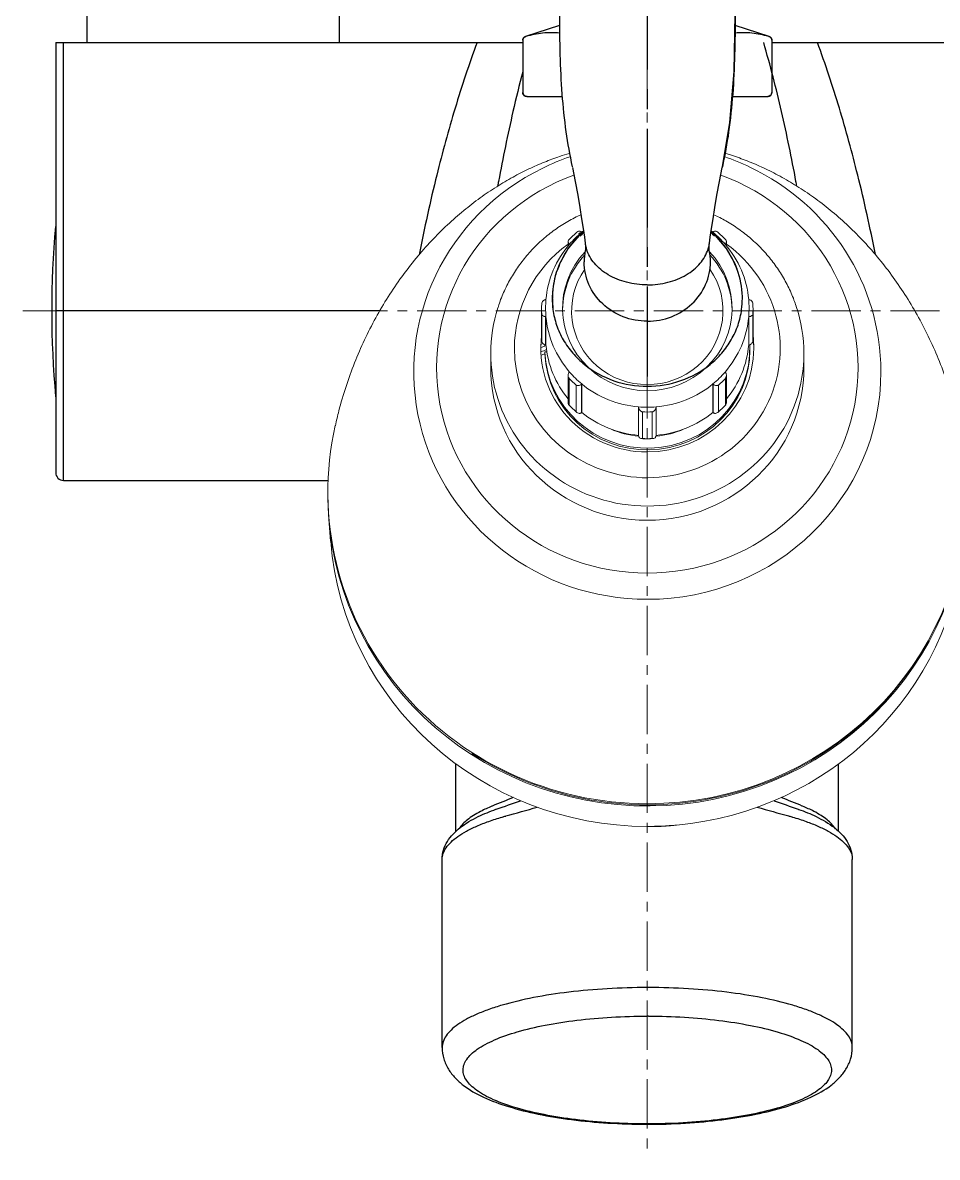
# Model space of a CAD drawing. Extents: x 0 to 1580, y 0 to 1158.
# Drawn here: x 349.6 to 465.5, y 783.9 to 927.6 of the extents above; entities that cross this region are included whole.
import ezdxf

# ---------------------------------------------------------------- set-up
doc = ezdxf.new("R2010")
doc.units = 0
doc.header["$LTSCALE"] = 10
doc.header["$MEASUREMENT"] = 0
doc.linetypes.add('CENTER', pattern=[2, 1.25, -0.25, 0.25, -0.25])
doc.linetypes.add('CENTER2', pattern=[28.575, 19.05, -3.175, 3.175, -3.175])
doc.layers.get('0').update_dxf_attribs({"linetype": 'CONTINUOUS'})
doc.layers.add('1', color=7, linetype='CONTINUOUS', true_color=0xffffff)
doc.layers.add('Cneter', color=1, linetype='CENTER2', lineweight=13)
doc.layers.add('DEF_LAYER_ASSEM_MEMBER', color=7, linetype='CONTINUOUS')

msp = doc.modelspace()

# ---------------------------------------------------------------- linework, layer by layer
at = {"color": 7, "linetype": 'Continuous'}
for p, q in [((357.74, 925.13), (357.74, 931.13)), ((389.74, 925.13), (389.74, 931.13)), ((353.74, 925.13), (353.74, 870.63)), ((353.74, 925.13), (412.96, 925.13)), ((439.81, 925.13), (439.85, 925.13)), ((444.53, 925.13), (503.74, 925.13)), ((354.74, 869.63), (388.27, 869.63)), ((404.49, 825.18), (404.49, 833.71)), ((452.99, 825.18), (452.99, 833.7)), ((402.74, 797.77), (402.74, 821.61)), ((454.74, 797.77), (454.74, 821.61))]:
    msp.add_line(p, q, dxfattribs=at)
at = {"color": 9, "linetype": 'Continuous'}
for p, q in [((354.74, 869.63), (354.74, 925.13)), ((394.83, 891.13), (353.74, 891.13)), ((428.62, 788.09), (428.57, 788.09)), ((428.68, 788.09), (428.62, 788.09)), ((428.74, 788.09), (428.68, 788.09))]:
    msp.add_line(p, q, dxfattribs=at)
at = {"color": 7, "linetype": 'Continuous'}
for centre, radius, start, end in [((473.24, 891.13), 120, 174.8922, 185.2064), ((354.74, 870.63), 1, 180, 270), ((428.74, 869.49), 81.45, 269.8773, 270)]:
    msp.add_arc(centre, radius, start, end, dxfattribs=at)
at = {"color": 9, "linetype": 'Continuous'}
for centre, radius in [((428.74, 716.44), 88.93), ((428.74, 721.88), 79.86)]:
    msp.add_arc(centre, radius, 89.8756, 90, dxfattribs=at)
for points, knots in [([(407.17, 925.13), (406.15, 922.39), (404.3, 916.83), (401.86, 907.85), (400.48, 901.62), (399.81, 898.24)], [0, 0, 0, 0, 8.783226, 17.56688, 27.910623, 27.910623, 27.910623, 27.910623]), ([(447.71, 906.93), (447.67, 907.13), (447.09, 910.29), (445.84, 916.4), (444.34, 922.24), (443.5, 925.13)], [17.469229, 17.469229, 17.469229, 17.469229, 18.077287, 27.117823, 36.158827, 36.158827, 36.158827, 36.158827]), ([(457.67, 898.25), (457, 901.63), (455.62, 907.85), (453.18, 916.83), (451.33, 922.39), (450.31, 925.13)], [7.23568, 7.23568, 7.23568, 7.23568, 17.564853, 26.348509, 35.131736, 35.131736, 35.131736, 35.131736]), ([(412.96, 921.43), (412.52, 919.76), (411.39, 915.14), (410.39, 910.29), (409.81, 907.13), (409.77, 906.93)], [3.839635, 3.839635, 3.839635, 3.839635, 9.040787, 18.081418, 18.695285, 18.695285, 18.695285, 18.695285]), ([(402.74, 821.61), (402.74, 821.86), (402.83, 822.39), (403.24, 823.14), (403.88, 823.87), (404.75, 824.57), (405.85, 825.24), (407.17, 825.87), (408.69, 826.46), (409.92, 826.86), (410.64, 827.06), (410.78, 827.1), (410.79, 827.1), (410.8, 827.11), (410.8, 827.11), (412.13, 827.48), (413.46, 827.85), (414.79, 828.22)], [0, 0, 0, 0, 0.755542, 1.582999, 2.535881, 3.645948, 4.928477, 6.387943, 8.021728, 9.822178, 10.261468, 10.261468, 10.261468, 10.287864, 10.287864, 10.287864, 14.429213, 14.429213, 14.429213, 14.429213]), ([(411.76, 829.45), (410.87, 829.09), (409.98, 828.73), (409.09, 828.37), (409.07, 828.36), (409.06, 828.36), (409.04, 828.35), (408.56, 828.15), (407.76, 827.79), (406.72, 827.2), (405.76, 826.53), (405.16, 825.93), (404.89, 825.49)], [15.614259, 15.614259, 15.614259, 15.614259, 18.497708, 18.497708, 18.497708, 18.547215, 18.547215, 18.547215, 20.117895, 21.172735, 22.110502, 23.657557, 23.657557, 23.657557, 23.657557]), ([(442.69, 828.22), (444.02, 827.85), (445.35, 827.48), (446.68, 827.11), (446.69, 827.1), (446.7, 827.1), (446.71, 827.1), (446.86, 827.06), (447.59, 826.85), (448.83, 826.45), (450.34, 825.86), (451.65, 825.23), (452.74, 824.56), (453.61, 823.86), (454.25, 823.14), (454.65, 822.39), (454.74, 821.86), (454.74, 821.61)], [13.841294, 13.841294, 13.841294, 13.841294, 17.982831, 17.982831, 17.982831, 18.00929, 18.00929, 18.00929, 18.48984, 20.28067, 21.905681, 23.357384, 24.633289, 25.737942, 26.686626, 27.51095, 28.264016, 28.264016, 28.264016, 28.264016]), ([(452.59, 825.49), (452.32, 825.93), (451.72, 826.53), (450.75, 827.21), (449.72, 827.79), (448.93, 828.15), (448.44, 828.35), (448.43, 828.35), (448.41, 828.36), (448.4, 828.37), (447.51, 828.73), (446.61, 829.09), (445.72, 829.45)], [0, 0, 0, 0, 1.547684, 2.485717, 3.54074, 5.099105, 5.099105, 5.099105, 5.148699, 5.148699, 5.148699, 8.032451, 8.032451, 8.032451, 8.032451])]:
    msp.add_open_spline(points, degree=3, knots=knots, dxfattribs=at)
at = {"color": 7, "linetype": 'Continuous'}
for points, knots in [([(402.74, 821.61), (402.74, 822.01), (402.86, 822.81), (403.36, 823.9), (404.1, 824.85), (405.37, 825.98), (407.22, 827.05), (408.8, 827.69), (409.56, 827.96), (409.57, 827.96), (409.59, 827.97), (409.6, 827.97), (410.62, 828.33), (411.65, 828.69), (412.67, 829.05)], [0, 0, 0, 0, 1.200633, 2.38523, 3.569564, 4.789199, 7.471862, 9.901038, 9.901038, 9.901038, 9.93774, 9.93774, 9.93774, 13.196531, 13.196531, 13.196531, 13.196531]), ([(444.82, 829.05), (445.84, 828.69), (446.87, 828.33), (447.89, 827.97), (447.9, 827.96), (447.91, 827.96), (447.93, 827.95), (448.69, 827.69), (450.27, 827.05), (452.11, 825.98), (453.38, 824.85), (454.12, 823.9), (454.62, 822.81), (454.74, 822.01), (454.74, 821.61)], [-2.57464, -2.57464, -2.57464, -2.57464, 0.684512, 0.684512, 0.684512, 0.721264, 0.721264, 0.721264, 3.143787, 5.826451, 7.046086, 8.230408, 9.415006, 10.615644, 10.615644, 10.615644, 10.615644])]:
    msp.add_open_spline(points, degree=3, knots=knots, dxfattribs=at)
at = {"color": 9, "linetype": 'Continuous'}
for points, start_tangent, end_tangent in [([(428.74, 805.37), (423.67, 805.22), (418.79, 804.79), (414.3, 804.09), (410.36, 803.14), (408.64, 802.59), (407.12, 801.99), (405.81, 801.35), (404.72, 800.68), (403.86, 799.98), (403.24, 799.25), (402.87, 798.51), (402.74, 797.77)], (-1, 0), (0.00002, -1)), ([(454.74, 797.77), (454.62, 798.51), (454.25, 799.24), (453.63, 799.97), (452.78, 800.66), (451.7, 801.34), (450.4, 801.97), (448.89, 802.57), (447.19, 803.12), (443.29, 804.07), (438.82, 804.78), (433.98, 805.21), (428.93, 805.37)], (-0.00002, 1), (-0.999998, 0.002171)), ([(428.57, 788.09), (424.03, 788.23), (419.66, 788.63), (415.65, 789.27), (412.14, 790.12), (409.26, 791.16), (408.09, 791.73), (407.13, 792.34), (406.37, 792.97), (405.82, 793.62), (405.49, 794.28), (405.39, 794.94), (405.51, 795.61), (405.85, 796.27), (406.42, 796.92), (407.19, 797.55), (408.18, 798.15), (409.36, 798.73), (412.26, 799.76), (415.79, 800.6), (419.82, 801.23), (424.2, 801.62), (428.74, 801.75)], (-0.999998, 0.002171), (1, 0)), ([(428.91, 801.75), (433.46, 801.61), (437.82, 801.21), (441.83, 800.57), (445.34, 799.72), (448.22, 798.68), (449.39, 798.11), (450.35, 797.5), (451.11, 796.87), (451.66, 796.22), (451.99, 795.56), (452.09, 794.89), (451.97, 794.23), (451.63, 793.57), (451.06, 792.92), (450.29, 792.29), (449.31, 791.69), (448.13, 791.11), (445.22, 790.08), (441.69, 789.24), (437.66, 788.61), (433.29, 788.22), (428.74, 788.09)], (0.999998, -0.002171), (-1, 0))]:
    msp.add_spline(points, degree=3, dxfattribs=dict(at, start_tangent=start_tangent, end_tangent=end_tangent))
at = {"color": 7, "linetype": 'Continuous'}
for points, start_tangent, end_tangent in [([(402.74, 797.77), (402.95, 796.32), (403.54, 795.02), (404.39, 793.92), (405.42, 792.99), (407.96, 791.49), (411.13, 790.29), (414.89, 789.33), (419.15, 788.63), (423.76, 788.2), (428.57, 788.04)], (0, -1), (0.999998, -0.002141)), ([(428.74, 788.04), (433.57, 788.19), (438.21, 788.62), (442.5, 789.31), (446.29, 790.27), (449.48, 791.47), (452.04, 792.98), (453.08, 793.91), (453.93, 795.01), (454.52, 796.31), (454.74, 797.77)], (1, 0), (0, 1))]:
    msp.add_spline(points, degree=3, dxfattribs=dict(at, start_tangent=start_tangent, end_tangent=end_tangent))
at = {"layer": '1', "color": 7, "linetype": 'Continuous', "lineweight": 18}
for p, q in [((418.71, 899.9), (418.71, 899.37)), ((438.78, 899.37), (438.78, 899.9)), ((415.35, 891.36), (415.35, 887.98)), ((415.36, 887.38), (415.36, 890.75)), ((415.89, 890.4), (415.89, 886.8)), ((441.6, 886.8), (441.6, 890.4)), ((442.13, 890.75), (442.13, 887.38)), ((442.15, 887.98), (442.15, 891.36)), ((408.9, 885.72), (408.9, 883.92)), ((415.75, 886.82), (415.75, 886.66)), ((415.75, 885.68), (415.75, 885.91)), ((415.75, 885.91), (416, 885.91)), ((441.75, 886.17), (441.75, 886.39)), ((448.6, 883.92), (448.6, 885.72)), ((418.71, 882.97), (418.71, 879.45)), ((438.78, 879.45), (438.78, 882.97)), ((420.43, 881.86), (420.43, 878.26)), ((437.06, 878.26), (437.06, 881.86)), ((427.65, 875.32), (427.65, 878.92)), ((429.85, 878.92), (429.85, 875.32)), ((388.37, 864.72), (388.6, 861.93))]:
    msp.add_line(p, q, dxfattribs=at)
at = {"layer": '1', "color": 7, "linetype": 'Continuous', "lineweight": 13}
for p, q in [((418.86, 899.59), (418.86, 899.54)), ((438.63, 899.54), (438.63, 899.59)), ((415.86, 890.4), (415.86, 886.8)), ((441.63, 886.8), (441.63, 890.4)), ((418.84, 882.57), (418.84, 879.19)), ((419.72, 878.33), (419.72, 881.71)), ((420.41, 881.83), (420.41, 878.24)), ((437.08, 878.24), (437.08, 881.83)), ((437.77, 881.71), (437.77, 878.33)), ((438.65, 879.19), (438.65, 882.57)), ((428.12, 878.32), (428.12, 874.94)), ((429.37, 874.94), (429.37, 878.32))]:
    msp.add_line(p, q, dxfattribs=at)
at = {"layer": '1', "color": 7, "linetype": 'Continuous', "lineweight": 18}
for centre, major_axis, start_param, end_param in [((428.75, 883.42), (29.61, 0), 1.907459, 2.035458), ((428.75, 883.42), (29.61, 0), 1.116345, 1.235659), ((428.75, 891.36), (13.4, 0), 2.309666, 2.402723), ((428.75, 891.47), (12.9, 0), 2.249111, 2.270819), ((428.75, 891.47), (12.9, 0), 0.870773, 0.892481), ((428.75, 891.36), (13.4, 0), 0.73887, 0.831927), ((428.75, 891.47), (12.9, 0), 2.441569, 3.056218), ((428.75, 891.47), (12.9, 0), 0.085375, 0.700023), ((428.75, 891.47), (10.75, 0), 2.394415, 7.030363), ((428.75, 891.13), (10.75, 0), 2.402804, 3.125394), ((428.75, 891.13), (10.75, 0), 0.016199, 0.738788), ((428.75, 891.13), (9.6, 0), 2.544143, 6.880635), ((428.75, 885.72), (19.85, 0), 2.837644, 3.441124), ((428.75, 891.36), (13.4, 0), 3.095064, 3.188121), ((428.75, 891.36), (13.4, 0), 6.236657, 6.329714), ((428.75, 885.72), (19.85, 0), 0, 0.313374), ((428.75, 891.47), (12.9, 0), 3.226968, 3.841616), ((428.75, 891.47), (12.9, 0), 5.583162, 6.19781), ((428.75, 886.39), (13.5, 0), 3.019758, 4.712389), ((428.75, 886.06), (13.5, 0), 3.017598, 3.128732), ((428.75, 887.98), (-13.4, 0), 0, 0.046528), ((428.75, 887.98), (-13.4, 0), 3.095064, 3.141593), ((428.75, 886.06), (13.5, 0), 0.012861, 0.123995), ((428.75, 886.39), (13.5, 0), 0, 0.121835), ((428.75, 886.39), (13, 0), 3.180064, 6.316641), ((428.75, 886.17), (13, 0), 3.180064, 6.283185), ((428.75, 887.87), (12.9, 0), 3.226968, 3.82092), ((428.75, 886.39), (13.5, 0), 4.712389, 6.283185), ((428.75, 887.87), (12.9, 0), 5.603858, 6.19781), ((428.75, 885.72), (19.85, 0), 5.970597, 6.283185), ((428.75, 883.92), (19.85, 0), 3.141593, 4.712389), ((428.75, 883.92), (19.85, 0), 4.712389, 6.283185), ((428.75, 891.36), (13.4, 0), 3.880462, 3.973519), ((428.75, 891.47), (12.9, 0), 4.012366, 4.627014), ((428.75, 891.47), (12.9, 0), 4.797764, 5.412412), ((428.75, 891.36), (13.4, 0), 5.451259, 5.544316), ((428.75, 887.98), (-13.4, 0), 0.73887, 0.831927), ((428.75, 887.98), (-13.4, 0), 2.309666, 2.402723), ((428.75, 887.87), (12.9, 0), 4.012366, 4.627014), ((428.75, 887.87), (12.9, 0), 4.797764, 5.412412), ((428.75, 868.13), (40.5, 0), 2.925903, 4.712389), ((428.75, 886.39), (11.5, 0), 4.293721, 4.616891), ((428.75, 886.39), (11.5, 0), 4.80907, 5.131176), ((428.75, 867.84), (-40.5, 0), 0.01345, 3.145225), ((428.75, 868.13), (40.5, 0), 4.712389, 6.283185), ((428.75, 865.03), (-40.27, 0), 0.079129, 1.570796), ((428.75, 865.03), (-40.27, 0), 1.66259, 3.062464), ((428.75, 867.84), (-40.35, 0), 0.986951, 2.617634)]:
    msp.add_ellipse(centre, major_axis=major_axis, ratio=0.97437, start_param=start_param, end_param=end_param, dxfattribs=at)
at = {"layer": '1', "color": 7, "linetype": 'Continuous', "lineweight": 13}
for centre, major_axis, start_param, end_param in [((428.75, 883.42), (29.61, 0), 2.035458, 4.712389), ((428.75, 883.42), (29.61, 0), 0, 1.116345), ((428.75, 883.92), (-26.72, 0), 5.068039, 10.639924), ((428.75, 891.47), (-12.9, 0), 5.412412, 5.583162), ((428.75, 891.47), (-12.9, 0), 3.841616, 4.012366), ((428.75, 886.39), (-16.85, 0), 5.350427, 6.283185), ((428.75, 886.39), (-16.85, 0), 0, 4.074351), ((428.75, 891.47), (-12.9, 0), 6.19781, 6.36856), ((428.75, 891.47), (-12.9, 0), 3.056218, 3.226968), ((428.75, 891.47), (-12.9, 0), 0.700023, 0.870773), ((428.75, 883.42), (29.61, 0), 4.712389, 6.283185), ((428.75, 891.47), (-12.9, 0), 2.270819, 2.441569), ((428.75, 885.72), (19.85, 0), 3.441124, 4.712389), ((428.75, 891.47), (-12.9, 0), 1.485421, 1.656171), ((428.75, 885.72), (19.85, 0), 4.712389, 5.970597), ((428.75, 891.36), (13.4, 0), 4.665861, 4.758917), ((428.75, 887.98), (-13.4, 0), 1.524268, 1.617325), ((428.75, 865.03), (-40.27, 0), 1.570796, 1.66259)]:
    msp.add_ellipse(centre, major_axis=major_axis, ratio=0.97437, start_param=start_param, end_param=end_param, dxfattribs=at)
at = {"layer": '1', "color": 7, "linetype": 'Continuous', "lineweight": 18}
for points, knots in [([(418.88, 911.08), (418.46, 910.96), (417.37, 910.61), (415.64, 909.96), (413.67, 909.09), (411.64, 908.06), (409.58, 906.84), (407.49, 905.42), (405.41, 903.81), (403.34, 902), (401.33, 899.99), (399.4, 897.8), (397.57, 895.43), (395.86, 892.9), (394.28, 890.23), (392.86, 887.44), (391.6, 884.53), (390.52, 881.53), (389.72, 878.86), (389.34, 877.2), (389.21, 876.57)], [0.5682075, 0.5682075, 0.5682075, 0.5682075, 0.5779495, 0.5935862, 0.6106346, 0.6292236, 0.6494283, 0.6712572, 0.6946486, 0.7194799, 0.7455874, 0.7727911, 0.8009146, 0.8297984, 0.8593043, 0.8893153, 0.9197326, 0.950472, 0.9814606, 1, 1, 1, 1]), ([(468.3, 876.57), (468.08, 877.55), (467.58, 879.55), (466.64, 882.5), (465.52, 885.43), (464.24, 888.25), (462.8, 890.95), (461.23, 893.52), (459.53, 895.96), (457.71, 898.25), (455.79, 900.37), (453.8, 902.32), (451.73, 904.1), (449.63, 905.69), (447.5, 907.09), (445.38, 908.31), (443.28, 909.35), (441.23, 910.21), (439.65, 910.77), (438.76, 911.04), (438.56, 911.1)], [0, 0, 0, 0, 0.0290842, 0.0595255, 0.0896248, 0.119323, 0.1485551, 0.1772491, 0.2053236, 0.232686, 0.25923, 0.2848356, 0.3093694, 0.332691, 0.354665, 0.3751798, 0.3941695, 0.4116327, 0.4276385, 0.4322146, 0.4322146, 0.4322146, 0.4322146]), ([(420.33, 903.31), (420.2, 903.25), (419.48, 902.91), (418.22, 902.22), (416.61, 901.13), (415.12, 899.88), (413.76, 898.5), (412.55, 897), (411.49, 895.39), (410.61, 893.68), (410.06, 892.39), (409.86, 891.66), (409.83, 891.55)], [0.6718639, 0.6718639, 0.6718639, 0.6718639, 0.6804481, 0.7195547, 0.7586489, 0.7977283, 0.8367904, 0.8758337, 0.9148571, 0.9538605, 0.9928445, 1, 1, 1, 1]), ([(447.6, 891.72), (447.52, 891.98), (447.24, 892.85), (446.6, 894.26), (445.66, 895.94), (444.55, 897.51), (443.29, 898.98), (441.89, 900.31), (440.36, 901.5), (438.78, 902.51), (437.69, 903.07), (437.16, 903.31)], [0, 0, 0, 0, 0.0165515, 0.0554871, 0.0944338, 0.1333948, 0.1723726, 0.2113688, 0.2503843, 0.2894192, 0.3243551, 0.3243551, 0.3243551, 0.3243551]), ([(418.86, 899.59), (418.82, 899.62), (418.79, 899.66), (418.75, 899.73), (418.74, 899.76), (418.71, 899.84), (418.71, 899.89), (418.72, 899.99), (418.74, 900.04), (418.79, 900.11), (418.81, 900.13), (418.84, 900.15), (418.84, 900.15), (418.84, 900.15)], [0, 0, 0, 0, 0.150604, 0.150604, 0.299656, 0.299656, 0.520129, 0.520129, 0.820761, 0.820761, 0.995075, 0.995075, 1, 1, 1, 1]), ([(419.72, 901.01), (419.72, 901.01), (419.72, 901.01), (419.78, 901.08), (419.85, 901.13), (419.98, 901.2), (420.04, 901.21), (420.15, 901.22), (420.2, 901.22), (420.29, 901.19), (420.33, 901.17), (420.38, 901.14), (420.4, 901.12), (420.41, 901.11)], [0, 0, 0, 0, 0.004944, 0.004944, 0.351179, 0.351179, 0.599747, 0.599747, 0.78319, 0.78319, 0.928845, 0.928845, 1, 1, 1, 1]), ([(437.77, 901.01), (437.77, 901.01), (437.77, 901.01), (437.74, 901.05), (437.71, 901.08), (437.61, 901.15), (437.55, 901.19), (437.42, 901.22), (437.36, 901.22), (437.27, 901.21), (437.23, 901.2), (437.15, 901.16), (437.11, 901.14), (437.08, 901.11)], [0, 0, 0, 0, 0.004925, 0.004925, 0.179239, 0.179239, 0.479871, 0.479871, 0.700344, 0.700344, 0.849396, 0.849396, 1, 1, 1, 1]), ([(438.63, 899.59), (438.67, 899.62), (438.7, 899.66), (438.74, 899.73), (438.75, 899.76), (438.78, 899.84), (438.78, 899.89), (438.77, 899.99), (438.75, 900.04), (438.7, 900.11), (438.68, 900.13), (438.65, 900.15), (438.65, 900.15), (438.65, 900.15)], [0, 0, 0, 0, 0.150604, 0.150604, 0.299656, 0.299656, 0.520129, 0.520129, 0.820761, 0.820761, 0.995075, 0.995075, 1, 1, 1, 1]), ([(415.36, 891.97), (415.36, 891.97), (415.36, 891.97), (415.36, 892.06), (415.39, 892.15), (415.45, 892.3), (415.49, 892.35), (415.58, 892.44), (415.62, 892.47), (415.71, 892.51), (415.75, 892.53), (415.82, 892.54), (415.84, 892.54), (415.86, 892.54)], [0, 0, 0, 0, 0.004944, 0.004944, 0.351179, 0.351179, 0.599747, 0.599747, 0.78319, 0.78319, 0.928845, 0.928845, 1, 1, 1, 1]), ([(441.63, 892.54), (441.68, 892.54), (441.72, 892.53), (441.81, 892.5), (441.85, 892.48), (441.93, 892.42), (441.98, 892.38), (442.06, 892.26), (442.09, 892.18), (442.12, 892.06), (442.13, 892.02), (442.13, 891.97), (442.13, 891.97), (442.13, 891.97)], [0, 0, 0, 0, 0.150604, 0.150604, 0.299656, 0.299656, 0.520129, 0.520129, 0.820761, 0.820761, 0.995075, 0.995075, 1, 1, 1, 1]), ([(415.86, 890.4), (415.81, 890.4), (415.77, 890.4), (415.68, 890.42), (415.64, 890.43), (415.56, 890.47), (415.51, 890.5), (415.43, 890.57), (415.4, 890.61), (415.37, 890.69), (415.36, 890.72), (415.36, 890.75), (415.36, 890.75), (415.36, 890.75)], [0, 0, 0, 0, 0.150604, 0.150604, 0.299656, 0.299656, 0.520129, 0.520129, 0.820761, 0.820761, 0.995075, 0.995075, 1, 1, 1, 1]), ([(442.13, 890.75), (442.13, 890.75), (442.13, 890.75), (442.13, 890.72), (442.12, 890.69), (442.09, 890.61), (442.06, 890.57), (441.98, 890.5), (441.93, 890.47), (441.85, 890.43), (441.81, 890.42), (441.72, 890.4), (441.68, 890.4), (441.63, 890.4)], [0, 0, 0, 0, 0.004925, 0.004925, 0.179239, 0.179239, 0.479871, 0.479871, 0.700344, 0.700344, 0.849396, 0.849396, 1, 1, 1, 1]), ([(415.86, 886.8), (415.81, 886.8), (415.77, 886.81), (415.68, 886.84), (415.64, 886.86), (415.56, 886.92), (415.51, 886.97), (415.43, 887.08), (415.4, 887.16), (415.37, 887.28), (415.36, 887.33), (415.36, 887.37), (415.36, 887.38), (415.36, 887.38)], [0, 0, 0, 0, 0.150604, 0.150604, 0.299656, 0.299656, 0.520129, 0.520129, 0.820761, 0.820761, 0.995075, 0.995075, 1, 1, 1, 1]), ([(442.13, 887.38), (442.13, 887.38), (442.13, 887.37), (442.13, 887.33), (442.12, 887.28), (442.09, 887.16), (442.06, 887.08), (441.98, 886.97), (441.93, 886.92), (441.85, 886.86), (441.81, 886.84), (441.72, 886.81), (441.68, 886.8), (441.63, 886.8)], [0, 0, 0, 0, 0.004925, 0.004925, 0.179239, 0.179239, 0.479871, 0.479871, 0.700344, 0.700344, 0.849396, 0.849396, 1, 1, 1, 1]), ([(418.86, 883.35), (418.82, 883.32), (418.79, 883.28), (418.75, 883.2), (418.74, 883.15), (418.71, 883.05), (418.71, 882.98), (418.72, 882.84), (418.74, 882.76), (418.79, 882.64), (418.81, 882.61), (418.84, 882.57), (418.84, 882.57), (418.84, 882.57)], [0, 0, 0, 0, 0.150604, 0.150604, 0.299656, 0.299656, 0.520129, 0.520129, 0.820761, 0.820761, 0.995075, 0.995075, 1, 1, 1, 1]), ([(438.65, 882.57), (438.65, 882.57), (438.65, 882.57), (438.68, 882.61), (438.7, 882.64), (438.75, 882.76), (438.77, 882.84), (438.78, 882.98), (438.78, 883.05), (438.75, 883.15), (438.74, 883.2), (438.7, 883.28), (438.67, 883.32), (438.63, 883.35)], [0, 0, 0, 0, 0.004925, 0.004925, 0.179239, 0.179239, 0.479871, 0.479871, 0.700344, 0.700344, 0.849396, 0.849396, 1, 1, 1, 1]), ([(419.72, 881.71), (419.72, 881.71), (419.72, 881.71), (419.78, 881.67), (419.85, 881.65), (419.98, 881.64), (420.04, 881.65), (420.15, 881.68), (420.2, 881.69), (420.29, 881.74), (420.33, 881.76), (420.38, 881.8), (420.4, 881.82), (420.41, 881.83)], [0, 0, 0, 0, 0.004944, 0.004944, 0.351179, 0.351179, 0.599747, 0.599747, 0.78319, 0.78319, 0.928845, 0.928845, 1, 1, 1, 1]), ([(437.08, 881.83), (437.11, 881.8), (437.15, 881.77), (437.23, 881.72), (437.27, 881.7), (437.36, 881.67), (437.42, 881.65), (437.55, 881.64), (437.61, 881.65), (437.71, 881.68), (437.74, 881.69), (437.77, 881.71), (437.77, 881.71), (437.77, 881.71)], [0, 0, 0, 0, 0.150604, 0.150604, 0.299656, 0.299656, 0.520129, 0.520129, 0.820761, 0.820761, 0.995075, 0.995075, 1, 1, 1, 1]), ([(418.71, 879.44), (418.71, 879.43), (418.71, 879.42), (418.72, 879.35), (418.74, 879.3), (418.79, 879.24), (418.81, 879.21), (418.84, 879.19), (418.84, 879.19), (418.84, 879.19)], [0, 0, 0, 0, 0.099357, 0.099357, 0.663596, 0.663596, 0.990757, 0.990757, 1, 1, 1, 1]), ([(427.65, 878.92), (427.65, 878.87), (427.65, 878.82), (427.68, 878.73), (427.69, 878.69), (427.74, 878.59), (427.78, 878.54), (427.88, 878.44), (427.94, 878.39), (428.04, 878.34), (428.08, 878.33), (428.12, 878.32), (428.12, 878.32), (428.12, 878.32)], [0, 0, 0, 0, 0.150604, 0.150604, 0.299656, 0.299656, 0.520129, 0.520129, 0.820761, 0.820761, 0.995075, 0.995075, 1, 1, 1, 1]), ([(429.37, 878.32), (429.37, 878.32), (429.37, 878.32), (429.41, 878.33), (429.45, 878.34), (429.55, 878.39), (429.61, 878.44), (429.71, 878.54), (429.75, 878.59), (429.8, 878.69), (429.81, 878.73), (429.84, 878.82), (429.85, 878.87), (429.85, 878.92)], [0, 0, 0, 0, 0.004925, 0.004925, 0.179239, 0.179239, 0.479871, 0.479871, 0.700344, 0.700344, 0.849396, 0.849396, 1, 1, 1, 1]), ([(438.65, 879.19), (438.65, 879.19), (438.65, 879.19), (438.68, 879.21), (438.7, 879.24), (438.75, 879.3), (438.77, 879.35), (438.78, 879.42), (438.78, 879.43), (438.78, 879.44)], [0, 0, 0, 0, 0.009243, 0.009243, 0.336404, 0.336404, 0.900643, 0.900643, 1, 1, 1, 1]), ([(419.72, 878.33), (419.72, 878.33), (419.72, 878.33), (419.75, 878.3), (419.78, 878.27), (419.88, 878.19), (419.94, 878.16), (420.07, 878.13), (420.13, 878.12), (420.22, 878.13), (420.26, 878.14), (420.34, 878.18), (420.38, 878.2), (420.41, 878.24)], [0, 0, 0, 0, 0.004925, 0.004925, 0.179239, 0.179239, 0.479871, 0.479871, 0.700344, 0.700344, 0.849396, 0.849396, 1, 1, 1, 1]), ([(437.08, 878.24), (437.11, 878.2), (437.15, 878.18), (437.23, 878.14), (437.27, 878.13), (437.36, 878.12), (437.42, 878.13), (437.55, 878.16), (437.61, 878.19), (437.71, 878.27), (437.74, 878.3), (437.77, 878.33), (437.77, 878.33), (437.77, 878.33)], [0, 0, 0, 0, 0.150604, 0.150604, 0.299656, 0.299656, 0.520129, 0.520129, 0.820761, 0.820761, 0.995075, 0.995075, 1, 1, 1, 1]), ([(427.65, 875.32), (427.65, 875.27), (427.65, 875.23), (427.68, 875.15), (427.69, 875.12), (427.74, 875.05), (427.78, 875.01), (427.88, 874.96), (427.94, 874.94), (428.04, 874.93), (428.08, 874.94), (428.12, 874.94), (428.12, 874.94), (428.12, 874.94)], [0, 0, 0, 0, 0.150604, 0.150604, 0.299656, 0.299656, 0.520129, 0.520129, 0.820761, 0.820761, 0.995075, 0.995075, 1, 1, 1, 1]), ([(429.37, 874.94), (429.37, 874.94), (429.37, 874.94), (429.41, 874.94), (429.45, 874.93), (429.55, 874.94), (429.61, 874.96), (429.71, 875.01), (429.75, 875.05), (429.8, 875.12), (429.81, 875.15), (429.84, 875.23), (429.85, 875.27), (429.85, 875.32)], [0, 0, 0, 0, 0.004925, 0.004925, 0.179239, 0.179239, 0.479871, 0.479871, 0.700344, 0.700344, 0.849396, 0.849396, 1, 1, 1, 1])]:
    msp.add_open_spline(points, degree=3, knots=knots, dxfattribs=at)
for points, degree in [([(420.41, 901.11), (420.42, 901.1), (420.43, 901.09), (420.43, 901.08)], 3), ([(437.06, 901.08), (437.06, 901.09), (437.07, 901.1), (437.08, 901.11)], 3), ([(418.88, 899.57), (418.87, 899.58), (418.86, 899.58), (418.86, 899.59)], 3), ([(438.63, 899.59), (438.63, 899.58), (438.62, 899.58), (438.61, 899.57)], 3), ([(415.86, 892.54), (415.87, 892.54), (415.88, 892.54), (415.89, 892.54)], 3), ([(441.6, 892.54), (441.61, 892.54), (441.62, 892.54), (441.63, 892.54)], 3), ([(415.89, 890.4), (415.88, 890.4), (415.87, 890.4), (415.86, 890.4)], 3), ([(441.63, 890.4), (441.62, 890.4), (441.61, 890.4), (441.6, 890.4)], 3), ([(415.75, 886.66), (415.6, 886.59), (415.44, 886.53), (415.28, 886.47)], 3), ([(415.29, 885.91), (415.52, 886.02), (415.74, 886.13), (415.97, 886.24)], 3), ([(415.86, 886.8), (415.87, 886.8), (415.88, 886.8), (415.89, 886.8)], 3), ([(441.6, 886.8), (441.61, 886.8), (441.62, 886.8), (441.63, 886.8)], 3), ([(415.29, 885.49), (415.44, 885.56), (415.6, 885.62), (415.75, 885.68)], 3), ([(418.86, 883.35), (418.86, 883.36), (418.87, 883.37), (418.88, 883.37)], 3), ([(438.61, 883.37), (438.62, 883.37), (438.63, 883.36), (438.63, 883.35)], 3), ([(420.43, 881.86), (420.43, 881.85), (420.42, 881.84), (420.41, 881.83)], 3), ([(437.08, 881.83), (437.07, 881.84), (437.06, 881.85), (437.06, 881.86)], 3), ([(427.65, 878.92), (427.65, 878.93), (427.65, 878.94), (427.65, 878.95)], 3), ([(429.85, 878.95), (429.85, 878.94), (429.85, 878.93), (429.85, 878.92)], 3), ([(420.41, 878.24), (420.42, 878.24), (420.43, 878.25), (420.43, 878.26)], 3), ([(437.06, 878.26), (437.06, 878.25), (437.07, 878.24), (437.08, 878.24)], 3), ([(428.01, 874.94), (428.75, 874.88), (429.48, 874.95)], 2), ([(428.96, 825.77), (430.71, 825.75), (432.44, 825.96)], 2)]:
    msp.add_open_spline(points, degree=degree, dxfattribs=at)
at = {"layer": 'Cneter', "linetype": 'CENTER', "lineweight": 5, "ltscale": 0.5}
for p, q in [((428.75, 1043.74), (428.75, 783.86)), ((349.56, 891.13), (560.13, 891.13))]:
    msp.add_line(p, q, dxfattribs=at)
at = {"layer": 'DEF_LAYER_ASSEM_MEMBER', "color": 1, "linetype": 'CENTER'}
msp.add_line((428.75, 974.2), (428.75, 882.8), dxfattribs=at)
at = {"layer": 'DEF_LAYER_ASSEM_MEMBER', "color": 7, "linetype": 'Continuous'}
for p, q in [((439.74, 921.47), (439.88, 928.73)), ((417.62, 927.3), (413.29, 925.9)), ((444.2, 925.9), (439.87, 927.3)), ((412.95, 925.42), (412.95, 918.78)), ((412.96, 925.42), (412.96, 918.78)), ((444.53, 925.42), (444.53, 918.78)), ((444.55, 925.42), (444.55, 918.78)), ((439.22, 915.01), (439.74, 921.47)), ((413.53, 918.28), (418, 918.28)), ((439.49, 918.28), (443.96, 918.28)), ((438.27, 909.39), (439.22, 915.01)), ((419.25, 909.28), (419.6, 907.53)), ((437.89, 907.53), (438.25, 909.28)), ((438.27, 909.39), (438.25, 909.28)), ((419.6, 907.53), (419.92, 905.8)), ((437.57, 905.8), (437.89, 907.53)), ((419.92, 905.8), (420.19, 904.21)), ((437.3, 904.21), (437.57, 905.8)), ((420.19, 904.21), (420.41, 902.79)), ((437.08, 902.79), (437.3, 904.21)), ((420.41, 902.79), (420.61, 901.55)), ((420.61, 901.55), (420.77, 900.48)), ((436.72, 900.48), (436.88, 901.55)), ((436.88, 901.55), (437.08, 902.79)), ((420.1, 900.68), (418.73, 899.05)), ((420.6, 901.15), (420.1, 900.68)), ((420.1, 900.68), (420.1, 900.68)), ((420.66, 901.2), (420.6, 901.15)), ((420.77, 900.48), (420.87, 899.71)), ((436.62, 899.71), (436.72, 900.48)), ((436.89, 901.15), (436.83, 901.2)), ((437.39, 900.68), (436.89, 901.15)), ((437.39, 900.68), (437.39, 900.68)), ((438.76, 899.05), (437.39, 900.68)), ((418.73, 899.05), (417.63, 897.07)), ((420.87, 899.72), (420.88, 899.59)), ((420.87, 899.71), (420.87, 899.71)), ((420.88, 899.59), (420.9, 899.45)), ((420.9, 899.45), (420.9, 899.39)), ((420.9, 899.39), (420.91, 899.32)), ((420.91, 899.32), (420.91, 899.24)), ((420.91, 899.24), (420.92, 899.16)), ((420.92, 899.16), (420.92, 899.09)), ((420.92, 899.09), (420.92, 899.01)), ((420.92, 899.01), (420.93, 898.94)), ((420.93, 898.87), (420.92, 898.77)), ((420.93, 898.94), (420.93, 898.89)), ((420.93, 898.89), (420.93, 898.87)), ((436.56, 898.91), (436.57, 898.95)), ((436.56, 898.89), (436.56, 898.91)), ((436.56, 898.87), (436.56, 898.89)), ((436.57, 898.76), (436.56, 898.87)), ((436.57, 899.17), (436.58, 899.23)), ((436.57, 899.11), (436.57, 899.17)), ((436.57, 899.06), (436.57, 899.11)), ((436.57, 899), (436.57, 899.06)), ((436.57, 898.95), (436.57, 899)), ((436.57, 898.75), (436.57, 898.76)), ((436.58, 899.34), (436.59, 899.38)), ((436.58, 899.29), (436.58, 899.34)), ((436.58, 899.23), (436.58, 899.29)), ((436.59, 899.42), (436.62, 899.72)), ((436.59, 899.38), (436.59, 899.42)), ((436.62, 899.71), (436.62, 899.71)), ((439.87, 897.07), (438.76, 899.05)), ((417.63, 897.07), (417.35, 896.4)), ((417.36, 896.41), (417.35, 896.38)), ((440.14, 896.39), (439.87, 897.07)), ((440.14, 896.38), (440.13, 896.41)), ((416.69, 892.86), (416.69, 892.84)), ((440.8, 892.84), (440.8, 892.86))]:
    msp.add_line(p, q, dxfattribs=at)
at = {"layer": 'DEF_LAYER_ASSEM_MEMBER', "color": 9, "linetype": 'Continuous'}
for p, q in [((412.96, 925.42), (412.95, 925.42)), ((444.55, 925.42), (444.53, 925.42)), ((412.95, 918.78), (412.96, 918.78)), ((444.53, 918.78), (444.55, 918.78)), ((417.35, 896.4), (417.35, 896.38)), ((440.12, 896.36), (440.11, 896.39)), ((440.14, 896.38), (440.14, 896.4))]:
    msp.add_line(p, q, dxfattribs=at)
at = {"layer": 'DEF_LAYER_ASSEM_MEMBER', "color": 7, "linetype": 'Continuous'}
for centre, radius, start, end in [((413.45, 925.42), 0.5, 107.9931, 180), ((444.05, 925.42), 0.5, 0, 72.0069), ((413.45, 918.78), 0.5, 180, 270), ((444.05, 918.78), 0.5, 270, 0), ((443.96, 919.02), 0.739, 269.9476, 276.8747), ((428.61, 876.36), 26, 108.8834, 109.3113), ((428.62, 876.33), 26.03, 108.2525, 108.8833), ((427.84, 897.32), 7.1, 168.1941, 179.9579), ((427.91, 897.31), 7.17, 167.6827, 168.205), ((427.91, 897.31), 7.17, 167.2791, 167.6828), ((429.58, 897.31), 7.17, 12.3107, 12.7218), ((429.58, 897.31), 7.16, 11.6453, 12.3107), ((429.65, 897.32), 7.1, 0.041, 11.6562), ((427.34, 892.69), 10.65, 159.7108, 178.6378), ((430.15, 892.69), 10.65, 1.3622, 20.2892), ((427.21, 892.7), 10.53, 178.6848, 179.1133), ((430.28, 892.7), 10.53, 0.8867, 1.3152), ((427.2, 892.7), 10.52, 179.248, 179.6863), ((427.19, 892.7), 10.51, 179.6863, 179.9846), ((427.25, 892.7), 10.56, 179.9915, 187.6087), ((430.23, 892.7), 10.57, 352.3948, 0.005), ((430.29, 892.7), 10.52, 0.3137, 0.752), ((430.3, 892.7), 10.51, 0.0154, 0.3137)]:
    msp.add_arc(centre, radius, start, end, dxfattribs=at)
at = {"layer": 'DEF_LAYER_ASSEM_MEMBER', "color": 9, "linetype": 'Continuous'}
for centre, radius, start, end in [((428, 893.86), 10.28, 138.3843, 139.1104), ((428.05, 893.82), 10.33, 135.6174, 138.3824), ((429.44, 893.82), 10.33, 41.6176, 44.3826), ((429.49, 893.86), 10.28, 40.8665, 41.6157), ((429.18, 892.44), 11.63, 37.0729, 45.1028), ((425.27, 900.27), 4.44, 187.2524, 195.3588), ((425.4, 900.3), 4.57, 195.3362, 197.2928), ((432.09, 900.3), 4.57, 342.7075, 344.6638), ((432.22, 900.27), 4.44, 344.6412, 352.7487), ((429.27, 892.51), 11.52, 31.8681, 37.0603), ((429.38, 892.58), 11.38, 26.7688, 31.866), ((429.54, 892.66), 11.21, 19.4128, 26.7767), ((427.78, 892.73), 11.02, 160.5045, 160.6703), ((427.78, 892.72), 11.03, 160.3471, 160.5045), ((428.8, 892.64), 12.09, 178.9198, 179.4192), ((428.95, 892.63), 12.25, 179.4231, 179.6699), ((429.1, 892.63), 12.39, 179.6759, 186.171)]:
    msp.add_arc(centre, radius, start, end, dxfattribs=at)
at = {"layer": 'DEF_LAYER_ASSEM_MEMBER', "color": 7, "linetype": 'Continuous'}
for points, start_tangent, end_tangent in [([(417.61, 928.73), (417.67, 923.58), (417.92, 918.58), (418.43, 913.82), (419.22, 909.39)], (-0.000542, -1), (0.210506, -0.977593)), ([(439.88, 928.73), (439.82, 923.58), (439.57, 918.58), (439.06, 913.82), (438.27, 909.39)], (0.000542, -1), (-0.210506, -0.977593)), ([(417.63, 926.32), (415.48, 926.31), (413.35, 925.9)], (-0.99575, 0.092099), (-0.964179, -0.265251)), ([(444.14, 925.9), (442.01, 926.31), (439.86, 926.32)], (-0.964179, 0.265251), (-0.99575, -0.0921)), ([(412.96, 925.42), (413.01, 925.64), (413.11, 925.77), (413.35, 925.9)], (0, 1), (0.964179, 0.265251)), ([(444.14, 925.9), (444.38, 925.77), (444.48, 925.64), (444.53, 925.42)], (0.964179, -0.265251), (0, -1)), ([(413.4, 918.3), (413.14, 918.42), (413.02, 918.55), (412.96, 918.78)], (-0.981638, 0.190752), (0, 1)), ([(444.53, 918.78), (444.46, 918.54), (444.33, 918.4), (444.04, 918.29)], (0, -1), (-0.992687, -0.120715)), ([(413.53, 918.28), (413.4, 918.3)], (-1, 0), (-0.981638, 0.190752)), ([(428.75, 889.81), (425.68, 890.38), (423.09, 892.01), (421.35, 894.45), (420.75, 897.33)], (-1, 0), (0, 1)), ([(428.75, 889.81), (431.81, 890.38), (434.4, 892.01), (436.14, 894.45), (436.75, 897.33)], (1, 0), (0, 1)), ([(416.78, 891.3), (417.24, 889.32), (418.09, 887.45), (419.29, 885.77), (420.79, 884.31), (424.51, 882.27), (428.75, 881.57)], (0.132524, -0.99118), (1, 0.000459)), ([(428.75, 881.57), (432.99, 882.28), (436.7, 884.31), (438.2, 885.77), (439.4, 887.46), (440.25, 889.32), (440.71, 891.3)], (1, 0.000289), (0.132362, 0.991201))]:
    msp.add_spline(points, degree=3, dxfattribs=dict(at, start_tangent=start_tangent, end_tangent=end_tangent))
at = {"layer": 'DEF_LAYER_ASSEM_MEMBER', "color": 9, "linetype": 'Continuous'}
for points, start_tangent, end_tangent in [([(420.1, 900.68), (418.51, 898.7), (417.4, 896.43)], (-0.708541, -0.705669), (-0.336321, -0.941747)), ([(428.75, 894.42), (426.12, 894.74), (423.8, 895.69), (422.04, 897.15), (421.04, 898.94)], (-0.999964, -0.008455), (-0.297221, 0.954809)), ([(428.75, 894.42), (431.37, 894.74), (433.69, 895.69), (435.45, 897.15), (436.45, 898.94)], (0.999964, -0.008455), (0.297216, 0.95481)), ([(417.35, 896.38), (417.08, 895.54), (416.71, 892.86)], (-0.344925, -0.93863), (-0.01907, -0.999818))]:
    msp.add_spline(points, degree=3, dxfattribs=dict(at, start_tangent=start_tangent, end_tangent=end_tangent))

doc.saveas('drawing.dxf')
